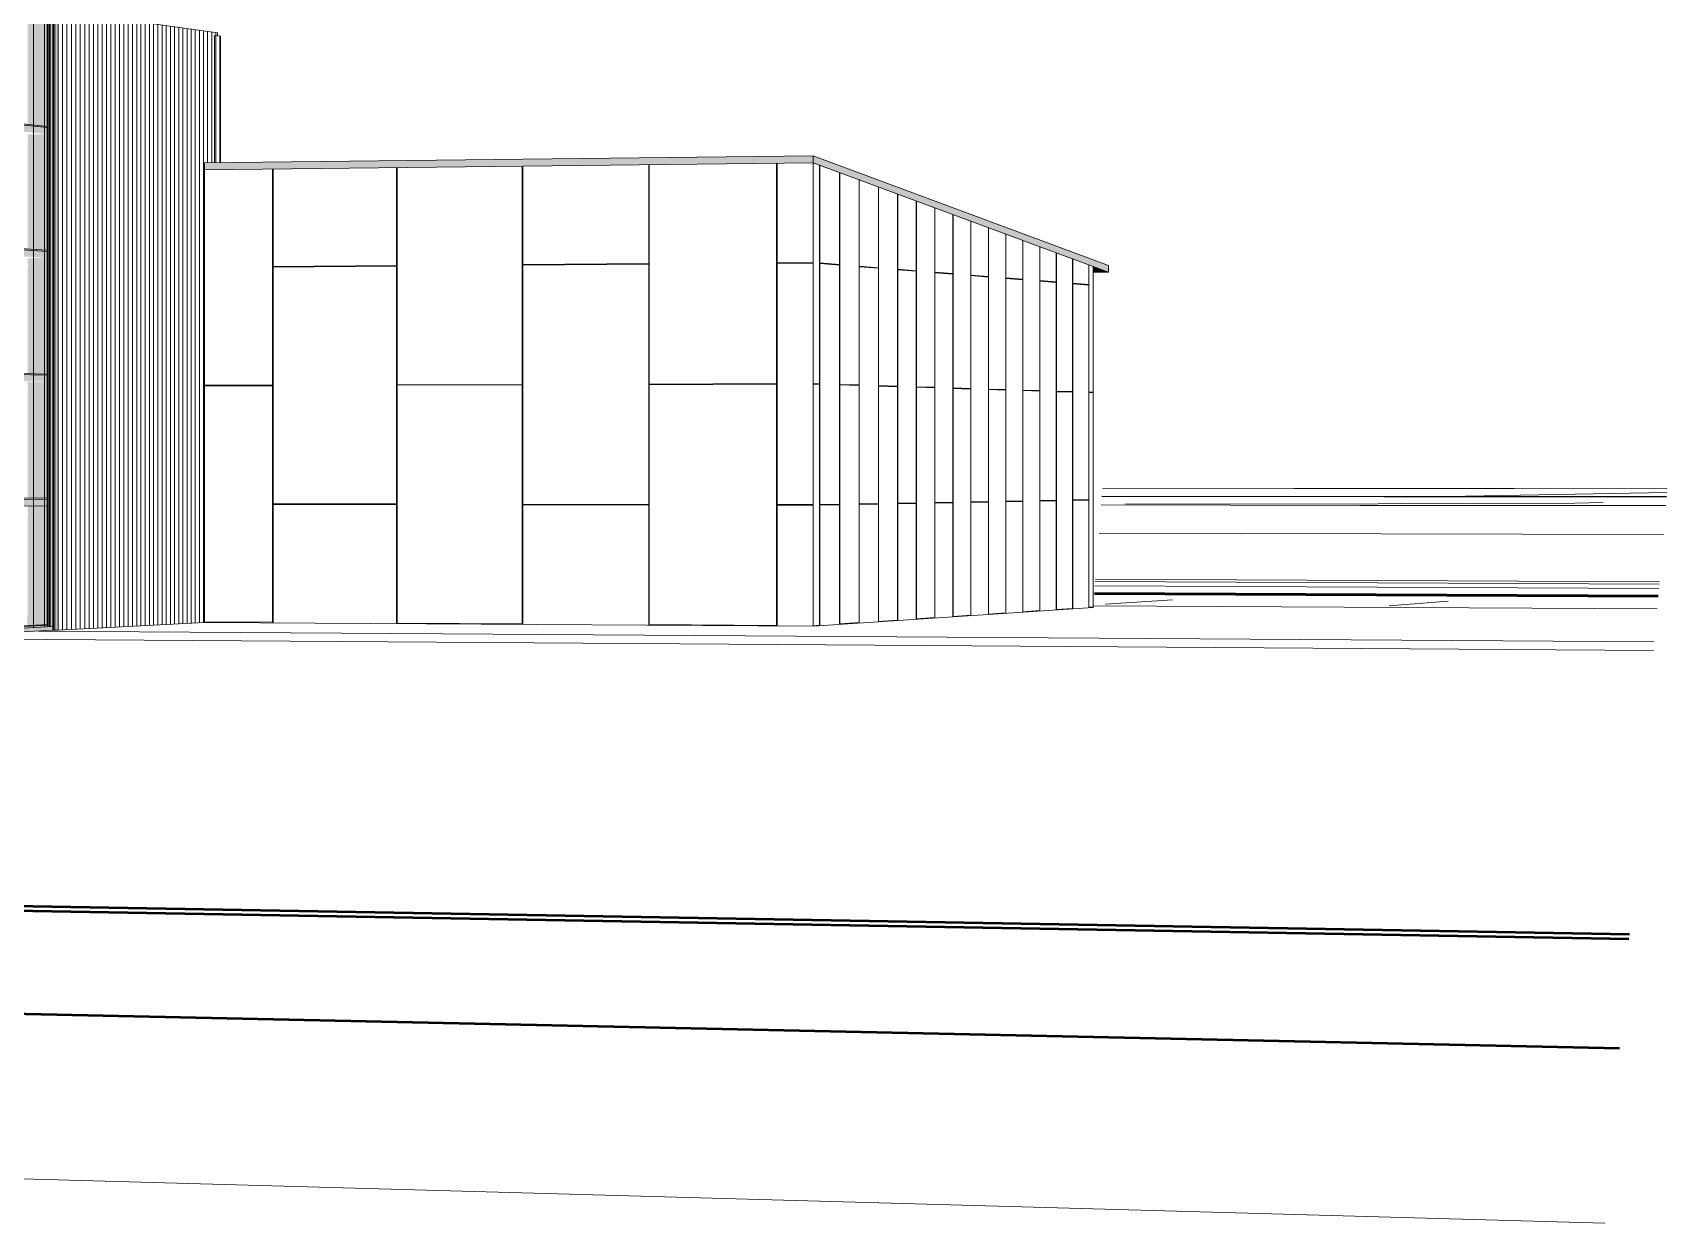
# Model space of a CAD drawing. Header units: inches. Extents: x 31213 to 31218, y -65 to 66.
# Drawn here: x 31217.9049 to 31218.059, y 65.9282 to 66.0403 of the extents above; entities that cross this region are included whole.
import ezdxf

# ---------------------------------------------------------------- set-up
doc = ezdxf.new("R2010")
doc.units = ezdxf.units.IN
doc.header["$MEASUREMENT"] = 0
for name, pattern in [('Center 1_4_', [0.53125, 0.25, -0.09375, 0.09375, -0.09375]), ('Hidden', [0.28125, 0.1875, -0.09375]), ('IMPORT-HIDDEN _3_', [2.109375, 1.40625, -0.703125])]:
    doc.linetypes.add(name, pattern=pattern)
for name, color, linetype, lineweight in [('A-DETL', 90, 'Continuous', 9), ('A-GLAZ-CURT', 52, 'Continuous', 9), ('A-GLAZ-CWMG', 51, 'Continuous', 9), ('A-PROP-SBCK', 71, 'Hidden', 50), ('A-ROOF', 132, 'Continuous', 13), ('A-WALL', 113, 'Continuous', 13), ('A-WALL-PATT', 111, 'Continuous', 13), ('BMP', 80, 'Continuous', 9), ('C-TOPO', 7, 'Continuous', 9), ('Conc', 7, 'Continuous', 9), ('CONT-EX10', 180, 'IMPORT-HIDDEN _3_', 9), ('CONT-EX2', 240, 'IMPORT-HIDDEN _3_', 9), ('EOP-EX', 125, 'Continuous', 9), ('EOP-PR', 4, 'Continuous', 9), ('L-SITE-WALL', 31, 'Continuous', 13), ('PAINT', 190, 'Continuous', 9), ('PROP', 3, 'Center 1_4_', 9), ('S-BEAM', 12, 'Continuous', 9)]:
    doc.layers.add(name, color=color, linetype=linetype, lineweight=lineweight)

# ---------------------------------------------------------------- blocks, each defined once
blk = doc.blocks.new('FP_89-Looking South West')
at = {"layer": 'A-WALL-PATT', "lineweight": 9}
for p, q in [((-31659.91816, 66.02808), (-31659.91816, 66.04003)), ((-31659.91778, 66.02808), (-31659.91778, 66.03998))]:
    blk.add_line(p, q, dxfattribs=at)
blk = doc.blocks.new('FP_102-Looking South West')
at = {"layer": 'A-WALL-PATT', "lineweight": 9}
for p, q in [((-31659.86125, 66.00725), (-31659.86125, 66.02782)), ((-31659.86124, 66.01862), (-31659.86124, 66.02782)), ((-31659.85937, 66.01847), (-31659.85937, 66.02712)), ((-31659.85936, 66.00719), (-31659.85936, 66.02712)), ((-31659.85752, 66.00713), (-31659.85752, 66.02644)), ((-31659.85751, 66.01832), (-31659.85751, 66.02644)), ((-31659.8557, 66.01818), (-31659.8557, 66.02577)), ((-31659.85569, 66.00708), (-31659.85569, 66.02577)), ((-31659.8539, 66.00702), (-31659.8539, 66.02511)), ((-31659.85389, 66.01804), (-31659.85389, 66.0251)), ((-31659.85214, 66.01789), (-31659.85214, 66.02445)), ((-31659.85213, 66.00697), (-31659.85213, 66.02445)), ((-31659.8504, 66.00691), (-31659.8504, 66.02381)), ((-31659.85039, 66.01776), (-31659.85039, 66.02381)), ((-31659.84869, 66.01762), (-31659.84869, 66.02318)), ((-31659.84868, 66.00686), (-31659.84868, 66.02318)), ((-31659.847, 66.00681), (-31659.847, 66.02256)), ((-31659.84699, 66.01748), (-31659.84699, 66.02256)), ((-31659.84534, 66.01735), (-31659.84534, 66.02195)), ((-31659.84533, 66.00675), (-31659.84533, 66.02194)), ((-31659.84371, 66.0067), (-31659.84371, 66.02134)), ((-31659.8437, 66.01722), (-31659.8437, 66.02134)), ((-31659.8421, 66.01709), (-31659.8421, 66.02075)), ((-31659.84209, 66.00665), (-31659.84209, 66.02075)), ((-31659.84051, 66.0066), (-31659.84051, 66.02016)), ((-31659.8405, 66.01696), (-31659.8405, 66.02016)), ((-31659.85937, 66.01847), (-31659.86124, 66.01862)), ((-31659.86124, 66.01856), (-31659.85937, 66.01841)), ((-31659.86124, 65.99587), (-31659.86124, 66.01856)), ((-31659.85937, 65.99591), (-31659.85937, 66.01841)), ((-31659.8557, 66.01818), (-31659.85751, 66.01832)), ((-31659.85751, 66.01827), (-31659.8557, 66.01812)), ((-31659.85751, 65.99594), (-31659.85751, 66.01827)), ((-31659.83895, 66.01684), (-31659.83895, 66.01959)), ((-31659.83894, 66.00655), (-31659.83894, 66.01958)), ((-31659.83741, 66.00651), (-31659.83741, 66.01902)), ((-31659.8374, 66.01672), (-31659.8374, 66.01901)), ((-31659.83589, 66.0166), (-31659.83589, 66.01846)), ((-31659.83588, 66.00646), (-31659.83588, 66.01845)), ((-31659.8557, 65.99597), (-31659.8557, 66.01812)), ((-31659.85214, 66.01789), (-31659.85389, 66.01804)), ((-31659.85389, 66.01798), (-31659.85214, 66.01784)), ((-31659.85389, 65.996), (-31659.85389, 66.01798)), ((-31659.85214, 65.99604), (-31659.85214, 66.01784)), ((-31659.84869, 66.01762), (-31659.85039, 66.01776)), ((-31659.85039, 66.0177), (-31659.84869, 66.01756)), ((-31659.85039, 65.99607), (-31659.85039, 66.0177)), ((-31659.84869, 65.9961), (-31659.84869, 66.01756)), ((-31659.84534, 66.01735), (-31659.84699, 66.01748)), ((-31659.84699, 66.01743), (-31659.84534, 66.0173)), ((-31659.84699, 65.99613), (-31659.84699, 66.01743)), ((-31659.84534, 65.99616), (-31659.84534, 66.0173)), ((-31659.8421, 66.01709), (-31659.8437, 66.01722)), ((-31659.8437, 66.01717), (-31659.8421, 66.01704)), ((-31659.8437, 65.99619), (-31659.8437, 66.01717)), ((-31659.8421, 65.99621), (-31659.8421, 66.01704)), ((-31659.83895, 66.01684), (-31659.8405, 66.01696)), ((-31659.8405, 66.01691), (-31659.83895, 66.01679)), ((-31659.8405, 65.99624), (-31659.8405, 66.01691)), ((-31659.83895, 65.99627), (-31659.83895, 66.01679)), ((-31659.83589, 66.0166), (-31659.8374, 66.01672)), ((-31659.8374, 66.01666), (-31659.83589, 66.01654)), ((-31659.8374, 65.9963), (-31659.8374, 66.01666)), ((-31659.83589, 65.99632), (-31659.83589, 66.01654)), ((-31659.86125, 66.00725), (-31659.86186, 66.00727)), ((-31659.86125, 66.00719), (-31659.86186, 66.00721)), ((-31659.86125, 65.9845), (-31659.86125, 66.00719)), ((-31659.85752, 66.00713), (-31659.85936, 66.00719)), ((-31659.85936, 65.98463), (-31659.85936, 66.00713)), ((-31659.85752, 66.00707), (-31659.85936, 66.00713)), ((-31659.85752, 65.98475), (-31659.85752, 66.00707)), ((-31659.8539, 66.00702), (-31659.85569, 66.00708)), ((-31659.85569, 65.98487), (-31659.85569, 66.00702)), ((-31659.8539, 66.00696), (-31659.85569, 66.00702)), ((-31659.8539, 65.98499), (-31659.8539, 66.00696)), ((-31659.8504, 66.00691), (-31659.85213, 66.00697)), ((-31659.85213, 65.98511), (-31659.85213, 66.00691)), ((-31659.8504, 66.00686), (-31659.85213, 66.00691)), ((-31659.8504, 65.98522), (-31659.8504, 66.00686)), ((-31659.847, 66.00681), (-31659.84868, 66.00686)), ((-31659.84868, 65.98534), (-31659.84868, 66.0068)), ((-31659.847, 66.00675), (-31659.84868, 66.0068)), ((-31659.847, 65.98545), (-31659.847, 66.00675)), ((-31659.84371, 66.0067), (-31659.84533, 66.00675)), ((-31659.84533, 65.98556), (-31659.84533, 66.0067)), ((-31659.84371, 66.00665), (-31659.84533, 66.0067)), ((-31659.84371, 65.98567), (-31659.84371, 66.00665)), ((-31659.84051, 66.0066), (-31659.84209, 66.00665)), ((-31659.84209, 65.98577), (-31659.84209, 66.0066)), ((-31659.84051, 66.00655), (-31659.84209, 66.0066)), ((-31659.84051, 65.98588), (-31659.84051, 66.00655)), ((-31659.83741, 66.00651), (-31659.83894, 66.00655)), ((-31659.83894, 65.98598), (-31659.83894, 66.0065)), ((-31659.83741, 66.00645), (-31659.83894, 66.0065)), ((-31659.83741, 65.98609), (-31659.83741, 66.00645)), ((-31659.83546, 66.00645), (-31659.83588, 66.00646)), ((-31659.83588, 65.98619), (-31659.83588, 66.00641)), ((-31659.83546, 66.00639), (-31659.83588, 66.00641)), ((-31659.85937, 65.99591), (-31659.86124, 65.99587)), ((-31659.86124, 65.99582), (-31659.85937, 65.99585)), ((-31659.86124, 65.98444), (-31659.86124, 65.99582)), ((-31659.85937, 65.98457), (-31659.85937, 65.99585)), ((-31659.8557, 65.99597), (-31659.85751, 65.99594)), ((-31659.85751, 65.99588), (-31659.8557, 65.99592)), ((-31659.85751, 65.98469), (-31659.85751, 65.99588)), ((-31659.8557, 65.98481), (-31659.8557, 65.99592)), ((-31659.85214, 65.99604), (-31659.85389, 65.996)), ((-31659.85389, 65.99595), (-31659.85214, 65.99598)), ((-31659.85389, 65.98493), (-31659.85389, 65.99595)), ((-31659.85214, 65.98505), (-31659.85214, 65.99598)), ((-31659.84869, 65.9961), (-31659.85039, 65.99607)), ((-31659.85039, 65.99601), (-31659.84869, 65.99604)), ((-31659.85039, 65.98517), (-31659.85039, 65.99601)), ((-31659.84869, 65.98528), (-31659.84869, 65.99604)), ((-31659.84534, 65.99616), (-31659.84699, 65.99613)), ((-31659.84699, 65.99607), (-31659.84534, 65.9961)), ((-31659.84699, 65.98539), (-31659.84699, 65.99607)), ((-31659.84534, 65.9855), (-31659.84534, 65.9961)), ((-31659.8421, 65.99621), (-31659.8437, 65.99619)), ((-31659.8437, 65.99613), (-31659.8421, 65.99616)), ((-31659.8437, 65.98561), (-31659.8437, 65.99613)), ((-31659.8421, 65.98572), (-31659.8421, 65.99616)), ((-31659.83895, 65.99627), (-31659.8405, 65.99624)), ((-31659.8405, 65.99619), (-31659.83895, 65.99622)), ((-31659.8405, 65.98583), (-31659.8405, 65.99619)), ((-31659.83895, 65.98593), (-31659.83895, 65.99622)), ((-31659.83589, 65.99632), (-31659.8374, 65.9963)), ((-31659.8374, 65.99624), (-31659.83589, 65.99627)), ((-31659.8374, 65.98603), (-31659.8374, 65.99624)), ((-31659.83589, 65.98613), (-31659.83589, 65.99627)), ((-31659.84209, 65.98577), (-31659.84051, 65.98588)), ((-31659.83895, 65.98593), (-31659.83895, 65.98593)), ((-31659.83894, 65.98598), (-31659.83741, 65.98609)), ((-31659.83894, 65.98593), (-31659.83894, 65.98593)), ((-31659.83741, 65.98603), (-31659.83741, 65.98603)), ((-31659.8374, 65.98603), (-31659.8374, 65.98603)), ((-31659.83589, 65.98613), (-31659.83589, 65.98613)), ((-31659.83588, 65.98619), (-31659.83546, 65.98622)), ((-31659.86186, 65.98446), (-31659.86125, 65.9845)), ((-31659.86125, 65.98444), (-31659.86125, 65.98444)), ((-31659.86124, 65.98444), (-31659.86124, 65.98444)), ((-31659.85937, 65.98457), (-31659.85937, 65.98457)), ((-31659.85936, 65.98463), (-31659.85752, 65.98475)), ((-31659.85936, 65.98457), (-31659.85936, 65.98457)), ((-31659.85752, 65.98469), (-31659.85752, 65.98469)), ((-31659.85751, 65.98469), (-31659.85751, 65.98469)), ((-31659.8557, 65.98481), (-31659.8557, 65.98481)), ((-31659.85569, 65.98487), (-31659.8539, 65.98499)), ((-31659.85569, 65.98481), (-31659.85569, 65.98481)), ((-31659.8539, 65.98493), (-31659.8539, 65.98493)), ((-31659.85389, 65.98493), (-31659.85389, 65.98493)), ((-31659.85214, 65.98505), (-31659.85214, 65.98505)), ((-31659.85213, 65.98511), (-31659.8504, 65.98522)), ((-31659.85213, 65.98505), (-31659.85213, 65.98505)), ((-31659.8504, 65.98517), (-31659.8504, 65.98517)), ((-31659.85039, 65.98517), (-31659.85039, 65.98517)), ((-31659.84869, 65.98528), (-31659.84869, 65.98528)), ((-31659.84868, 65.98534), (-31659.847, 65.98545)), ((-31659.84868, 65.98528), (-31659.84868, 65.98528)), ((-31659.847, 65.98539), (-31659.847, 65.98539)), ((-31659.84699, 65.98539), (-31659.84699, 65.98539)), ((-31659.84534, 65.9855), (-31659.84534, 65.9855)), ((-31659.84533, 65.98556), (-31659.84371, 65.98567)), ((-31659.84533, 65.9855), (-31659.84533, 65.9855)), ((-31659.84371, 65.98561), (-31659.84371, 65.98561)), ((-31659.8437, 65.98561), (-31659.8437, 65.98561)), ((-31659.8421, 65.98572), (-31659.8421, 65.98572)), ((-31659.84209, 65.98572), (-31659.84209, 65.98572)), ((-31659.84051, 65.98583), (-31659.84051, 65.98583)), ((-31659.8405, 65.98583), (-31659.8405, 65.98583))]:
    blk.add_line(p, q, dxfattribs=at)
blk = doc.blocks.new('FP_103-Looking South West')
at = {"layer": 'A-WALL-PATT', "lineweight": 9}
for p, q in [((-31659.86186, 66.01867), (-31659.86469, 66.01865)), ((-31659.86469, 66.01859), (-31659.86186, 66.01861)), ((-31659.86186, 65.99586), (-31659.86469, 65.99587)), ((-31659.86469, 65.99581), (-31659.86186, 65.9958))]:
    blk.add_line(p, q, dxfattribs=at)
blk = doc.blocks.new('FP_104-Looking South West')
at = {"layer": 'A-WALL-PATT', "lineweight": 9}
for p, q in [((-31659.91281, 66.00712), (-31659.91281, 66.02747)), ((-31659.91275, 66.01829), (-31659.91275, 66.02747)), ((-31659.90111, 66.01838), (-31659.90111, 66.0276)), ((-31659.90105, 66.00715), (-31659.90105, 66.0276)), ((-31659.88929, 66.00719), (-31659.88929, 66.02774)), ((-31659.88923, 66.01847), (-31659.88923, 66.02774)), ((-31659.87736, 66.01856), (-31659.87736, 66.02787)), ((-31659.8773, 66.00722), (-31659.8773, 66.02787)), ((-31659.86531, 66.00726), (-31659.86531, 66.028)), ((-31659.86525, 66.01865), (-31659.86525, 66.02801)), ((-31659.90111, 66.01838), (-31659.91275, 66.01829)), ((-31659.91275, 66.01823), (-31659.90111, 66.01832)), ((-31659.91275, 65.99595), (-31659.91275, 66.01823)), ((-31659.90111, 65.99593), (-31659.90111, 66.01832)), ((-31659.87736, 66.01856), (-31659.88923, 66.01847)), ((-31659.88923, 66.01841), (-31659.87736, 66.0185)), ((-31659.88923, 65.99591), (-31659.88923, 66.01841)), ((-31659.87736, 65.99589), (-31659.87736, 66.0185)), ((-31659.86469, 66.01865), (-31659.86525, 66.01865)), ((-31659.86525, 66.01859), (-31659.86469, 66.01859)), ((-31659.86525, 65.99587), (-31659.86525, 66.01859)), ((-31659.91281, 66.00712), (-31659.91922, 66.0071)), ((-31659.91281, 66.00706), (-31659.91922, 66.00704)), ((-31659.91281, 65.98478), (-31659.91281, 66.00706)), ((-31659.88929, 66.00719), (-31659.90105, 66.00715)), ((-31659.88929, 66.00713), (-31659.90105, 66.0071)), ((-31659.90105, 65.9847), (-31659.90105, 66.0071)), ((-31659.88929, 65.98463), (-31659.88929, 66.00713)), ((-31659.86531, 66.00726), (-31659.8773, 66.00722)), ((-31659.86531, 66.0072), (-31659.8773, 66.00716)), ((-31659.8773, 65.98456), (-31659.8773, 66.00716)), ((-31659.86531, 65.98448), (-31659.86531, 66.0072)), ((-31659.90111, 65.99593), (-31659.91275, 65.99595)), ((-31659.91275, 65.99589), (-31659.90111, 65.99587)), ((-31659.91275, 65.98472), (-31659.91275, 65.99589)), ((-31659.90111, 65.98465), (-31659.90111, 65.99587)), ((-31659.87736, 65.99589), (-31659.88923, 65.99591)), ((-31659.88923, 65.99585), (-31659.87736, 65.99583)), ((-31659.88923, 65.98457), (-31659.88923, 65.99585)), ((-31659.87736, 65.9845), (-31659.87736, 65.99583)), ((-31659.86469, 65.99587), (-31659.86525, 65.99587)), ((-31659.86525, 65.99581), (-31659.86469, 65.99581)), ((-31659.86525, 65.98442), (-31659.86525, 65.99581)), ((-31659.91922, 65.98482), (-31659.91281, 65.98478)), ((-31659.91281, 65.98472), (-31659.91281, 65.98472)), ((-31659.90105, 65.9847), (-31659.88929, 65.98463)), ((-31659.90105, 65.98465), (-31659.90105, 65.98465)), ((-31659.88929, 65.98457), (-31659.88929, 65.98457)), ((-31659.87736, 65.9845), (-31659.87736, 65.9845)), ((-31659.8773, 65.98456), (-31659.86531, 65.98448))]:
    blk.add_line(p, q, dxfattribs=at)
blk = doc.blocks.new('FP_105-Looking South West')
at = {"layer": 'A-WALL-PATT', "lineweight": 9}
for p, q in [((-31659.9326, 65.98406), (-31659.9326, 66.04233)), ((-31659.93218, 65.98408), (-31659.93218, 66.04227)), ((-31659.93176, 65.9841), (-31659.93176, 66.04221)), ((-31659.93134, 65.98412), (-31659.93134, 66.04215)), ((-31659.93093, 65.98415), (-31659.93093, 66.0421)), ((-31659.93051, 65.98417), (-31659.93051, 66.04204)), ((-31659.93009, 65.98419), (-31659.93009, 66.04198)), ((-31659.92968, 65.98421), (-31659.92968, 66.04192)), ((-31659.92927, 65.98423), (-31659.92927, 66.04186)), ((-31659.92886, 65.98426), (-31659.92886, 66.04181)), ((-31659.92845, 65.98428), (-31659.92845, 66.04175)), ((-31659.92804, 65.9843), (-31659.92804, 66.04169)), ((-31659.92763, 65.98432), (-31659.92763, 66.04164)), ((-31659.92722, 65.98434), (-31659.92722, 66.04158)), ((-31659.92682, 65.98436), (-31659.92682, 66.04152)), ((-31659.92641, 65.98438), (-31659.92641, 66.04147)), ((-31659.92601, 65.9844), (-31659.92601, 66.04141)), ((-31659.92561, 65.98443), (-31659.92561, 66.04136)), ((-31659.92521, 65.98445), (-31659.92521, 66.0413)), ((-31659.92481, 65.98447), (-31659.92481, 66.04124)), ((-31659.92441, 65.98449), (-31659.92441, 66.04119)), ((-31659.92401, 65.98451), (-31659.92401, 66.04113)), ((-31659.92361, 65.98453), (-31659.92361, 66.04108)), ((-31659.92322, 65.98455), (-31659.92322, 66.04102)), ((-31659.92282, 65.98457), (-31659.92282, 66.04097)), ((-31659.92243, 65.98459), (-31659.92243, 66.04091)), ((-31659.92203, 65.98461), (-31659.92203, 66.04086)), ((-31659.92164, 65.98463), (-31659.92164, 66.0408)), ((-31659.92125, 65.98465), (-31659.92125, 66.04075)), ((-31659.92086, 65.98467), (-31659.92086, 66.0407)), ((-31659.92047, 65.98469), (-31659.92047, 66.04064)), ((-31659.92009, 65.98471), (-31659.92009, 66.04059)), ((-31659.9197, 65.98473), (-31659.9197, 66.04053)), ((-31659.91931, 65.98475), (-31659.91931, 66.04048)), ((-31659.91893, 66.02807), (-31659.91893, 66.04043)), ((-31659.91854, 66.02807), (-31659.91854, 66.04037)), ((-31659.91816, 66.04003), (-31659.91816, 66.04032))]:
    blk.add_line(p, q, dxfattribs=at)
blk = doc.blocks.new('FP_106-Looking South West')
at = {"layer": 'A-WALL-PATT', "lineweight": 9}
for p, q in [((-31659.93534, 65.98429), (-31659.93534, 66.0785)), ((-31659.93429, 65.98434), (-31659.93429, 66.07824))]:
    blk.add_line(p, q, dxfattribs=at)

msp = doc.modelspace()

# ---------------------------------------------------------------- hatches: boundary and pattern name
at = {"layer": 'A-GLAZ-CWMG'}
h = msp.add_hatch(color=256, dxfattribs=at)
h.paths.add_polyline_path([(31217.90632, 65.98436), (31217.90639, 65.98438), (31217.90639, 65.98451), (31217.90632, 65.98451), (31217.90632, 65.98438)], flags=0)
h.paths.add_polyline_path([(31217.90639, 65.98457), (31217.90639, 66.04301), (31217.9063, 66.043), (31217.90632, 65.98457)], flags=0)
for points in [[(31217.90632, 65.98436), (31217.90651, 65.98438), (31217.90651, 66.04298), (31217.90632, 66.04297), (31217.90632, 65.98438)], [(31217.90683, 65.98405), (31217.90684, 65.98405), (31217.90684, 66.04298), (31217.90651, 66.04297), (31217.90651, 65.98437), (31217.90683, 65.98438)], [(31217.90688, 65.98403), (31217.90703, 65.98404), (31217.90703, 66.04299), (31217.90688, 66.04301), (31217.90688, 65.98442)], [(31217.89122, 65.98375), (31217.90639, 65.98451), (31217.90639, 65.98457), (31217.89122, 65.98381)], [(31217.89122, 65.98358), (31217.90632, 65.98438), (31217.90632, 65.98456), (31217.89122, 65.9838)], [(31217.89122, 65.98321), (31217.90683, 65.98403), (31217.90683, 65.98438), (31217.89122, 65.98358)], [(31217.90639, 65.98436), (31217.9064, 65.98438), (31217.90639, 65.98438)], [(31217.90684, 65.98405), (31217.90688, 65.98405), (31217.90684, 65.98477)]]:
    msp.add_hatch(color=256, dxfattribs=at).paths.add_polyline_path(points, flags=0)
at = {"layer": 'A-ROOF'}
for points in [[(31217.92112, 66.0274), (31217.97848, 66.02804), (31217.97848, 66.02872), (31217.92112, 66.02806)], [(31218.00631, 66.01777), (31218.00631, 66.01837), (31217.97848, 66.02872), (31217.97848, 66.02804), (31217.98779, 66.02461)], [(31218.00489, 66.01776), (31218.00631, 66.01777), (31218.00488, 66.0183), (31218.00488, 66.01793)]]:
    msp.add_hatch(color=256, dxfattribs=at).paths.add_polyline_path(points, flags=0)
at = {"layer": 'L-SITE-WALL'}
h = msp.add_hatch(color=256, dxfattribs=at)
h.paths.add_polyline_path([(31217.90683, 65.98405), (31217.90684, 65.98405), (31217.90684, 66.04238), (31217.90651, 66.04237), (31217.90651, 65.98437), (31217.90683, 65.98438)], flags=0)
h.paths.add_polyline_path([(31217.90444, 65.98448), (31217.9063, 65.98457), (31217.9063, 65.99575), (31217.90446, 65.99573), (31217.90446, 65.99519), (31217.90459, 65.99505), (31217.90446, 65.99505), (31217.90444, 65.98456)], flags=0)
h.paths.add_polyline_path([(31217.90446, 65.99647), (31217.9063, 65.99649), (31217.9063, 66.00742), (31217.90446, 66.00742), (31217.90446, 66.00685), (31217.90459, 66.00671), (31217.90446, 66.00671), (31217.90446, 65.99655)], flags=0)
h.paths.add_polyline_path([(31217.9063, 66.00815), (31217.9063, 66.01909), (31217.90446, 66.01907), (31217.90446, 66.01851), (31217.90459, 66.01837), (31217.90446, 66.01837), (31217.90446, 66.0082), (31217.9063, 66.00816)], flags=0)
h.paths.add_polyline_path([(31217.9063, 66.01982), (31217.9063, 66.03075), (31217.90446, 66.03073), (31217.90446, 66.03016), (31217.90459, 66.03002), (31217.90446, 66.03004), (31217.90446, 66.01994), (31217.9063, 66.01982)], flags=0)
h.paths.add_polyline_path([(31217.9063, 66.03148), (31217.9063, 66.04237), (31217.90446, 66.04234), (31217.90446, 66.04182), (31217.90459, 66.04168), (31217.90446, 66.0417), (31217.90446, 66.03168), (31217.9063, 66.03149)], flags=0)
msp.add_hatch(color=256, dxfattribs=at).paths.add_polyline_path([(31217.90732, 65.98404), (31217.90732, 66.04239), (31217.90703, 66.04238), (31217.90703, 65.98404)], flags=0)
at = {"layer": 'S-BEAM'}
h = msp.add_hatch(color=256, dxfattribs=at)
h.paths.add_polyline_path([(31217.9063, 66.03138), (31217.9063, 66.03149), (31217.89122, 66.03304), (31217.89122, 66.03293), (31217.90624, 66.03139)], flags=0)
h.paths.add_polyline_path([(31217.80398, 66.04189), (31217.80398, 66.04202), (31217.7762, 66.04488), (31217.7762, 66.04474), (31217.8039, 66.04189)], flags=0)
h.paths.add_polyline_path([(31217.65481, 66.05719), (31217.65481, 66.05738), (31217.60121, 66.06289), (31217.60146, 66.06267), (31217.6547, 66.0572)], flags=0)
h = msp.add_hatch(color=256, dxfattribs=at)
h.paths.add_polyline_path([(31217.90632, 66.03076), (31217.90632, 66.03081), (31217.89122, 66.03231), (31217.89122, 66.03228), (31217.90445, 66.03095)], flags=0)
h.paths.add_polyline_path([(31217.80398, 66.04105), (31217.80401, 66.04112), (31217.7762, 66.04391), (31217.7762, 66.04385), (31217.80384, 66.04107)], flags=0)
h.paths.add_polyline_path([(31217.65481, 66.05606), (31217.65481, 66.05615), (31217.60146, 66.06153), (31217.60142, 66.06145), (31217.60138, 66.06143), (31217.65462, 66.05608)], flags=0)
h = msp.add_hatch(color=256, dxfattribs=at)
h.paths.add_polyline_path([(31217.90644, 66.0308), (31217.90644, 66.03137), (31217.9064, 66.03137), (31217.9064, 66.0308)], flags=0)
h.paths.add_polyline_path([(31217.9063, 66.03081), (31217.9063, 66.03138), (31217.89122, 66.03293), (31217.89122, 66.03233), (31217.90445, 66.031)], flags=0)
h.paths.add_polyline_path([(31217.80426, 66.04109), (31217.80426, 66.04186), (31217.80412, 66.04187), (31217.80412, 66.04111)], flags=0)
h.paths.add_polyline_path([(31217.80398, 66.04112), (31217.80398, 66.04189), (31217.7762, 66.04474), (31217.7762, 66.04392), (31217.80341, 66.04118)], flags=0)
h.paths.add_polyline_path([(31217.65481, 66.05615), (31217.65481, 66.05719), (31217.60146, 66.06267), (31217.60146, 66.06153), (31217.65434, 66.0562)], flags=0)
h = msp.add_hatch(color=256, dxfattribs=at)
h.paths.add_polyline_path([(31217.9063, 66.01971), (31217.9063, 66.01982), (31217.89122, 66.0208), (31217.89122, 66.02069), (31217.90624, 66.01972)], flags=0)
h.paths.add_polyline_path([(31217.80398, 66.02631), (31217.80398, 66.02645), (31217.7762, 66.02825), (31217.7762, 66.0281), (31217.8039, 66.02631)], flags=0)
h.paths.add_polyline_path([(31217.65481, 66.03593), (31217.65481, 66.03612), (31217.60121, 66.03959), (31217.60146, 66.03936), (31217.6547, 66.03593)], flags=0)
h = msp.add_hatch(color=256, dxfattribs=at)
h.paths.add_polyline_path([(31217.90644, 66.01913), (31217.90644, 66.0197), (31217.9064, 66.01971), (31217.9064, 66.01913)], flags=0)
h.paths.add_polyline_path([(31217.9063, 66.01914), (31217.9063, 66.01971), (31217.89122, 66.02069), (31217.89122, 66.02009), (31217.90445, 66.01926)], flags=0)
h.paths.add_polyline_path([(31217.80426, 66.02553), (31217.80426, 66.02629), (31217.80412, 66.0263), (31217.80412, 66.02554)], flags=0)
h.paths.add_polyline_path([(31217.80398, 66.02555), (31217.80398, 66.02631), (31217.7762, 66.0281), (31217.7762, 66.02728), (31217.80341, 66.02558)], flags=0)
h.paths.add_polyline_path([(31217.65481, 66.03488), (31217.65481, 66.03593), (31217.60146, 66.03936), (31217.60146, 66.03822), (31217.65434, 66.03491)], flags=0)
h = msp.add_hatch(color=256, dxfattribs=at)
h.paths.add_polyline_path([(31217.90632, 66.01909), (31217.90632, 66.01914), (31217.89122, 66.02006), (31217.89122, 66.02003), (31217.90445, 66.01921)], flags=0)
h.paths.add_polyline_path([(31217.80398, 66.02548), (31217.80401, 66.02554), (31217.7762, 66.02727), (31217.7762, 66.02721), (31217.80384, 66.02549)], flags=0)
h.paths.add_polyline_path([(31217.65481, 66.03479), (31217.65481, 66.03488), (31217.60146, 66.03822), (31217.60142, 66.03814), (31217.60138, 66.03813), (31217.65462, 66.0348)], flags=0)
h = msp.add_hatch(color=256, dxfattribs=at)
h.paths.add_polyline_path([(31217.9063, 66.00804), (31217.9063, 66.00816), (31217.89122, 66.00856), (31217.89122, 66.00844), (31217.90624, 66.00804)], flags=0)
h.paths.add_polyline_path([(31217.80398, 66.01073), (31217.80398, 66.01088), (31217.7762, 66.01162), (31217.7762, 66.01146), (31217.8039, 66.01074)], flags=0)
h.paths.add_polyline_path([(31217.65481, 66.01466), (31217.65481, 66.01486), (31217.60121, 66.01629), (31217.60146, 66.01606), (31217.6547, 66.01466)], flags=0)
h = msp.add_hatch(color=256, dxfattribs=at)
h.paths.add_polyline_path([(31217.90644, 66.00747), (31217.90644, 66.00804), (31217.9064, 66.00804), (31217.9064, 66.00747)], flags=0)
h.paths.add_polyline_path([(31217.9063, 66.00747), (31217.9063, 66.00804), (31217.89122, 66.00844), (31217.89122, 66.00784), (31217.90445, 66.00752)], flags=0)
h.paths.add_polyline_path([(31217.80426, 66.00996), (31217.80426, 66.01073), (31217.80412, 66.01073), (31217.80412, 66.00997)], flags=0)
h.paths.add_polyline_path([(31217.80398, 66.00997), (31217.80398, 66.01073), (31217.7762, 66.01146), (31217.7762, 66.01065), (31217.80341, 66.00998)], flags=0)
h.paths.add_polyline_path([(31217.65481, 66.01361), (31217.65481, 66.01466), (31217.60146, 66.01606), (31217.60146, 66.01492), (31217.65434, 66.01362)], flags=0)
h = msp.add_hatch(color=256, dxfattribs=at)
h.paths.add_polyline_path([(31217.90632, 66.00742), (31217.90632, 66.00747), (31217.89122, 66.00781), (31217.89122, 66.00779), (31217.90445, 66.00747)], flags=0)
h.paths.add_polyline_path([(31217.80398, 66.00991), (31217.80401, 66.00997), (31217.7762, 66.01064), (31217.7762, 66.01058), (31217.80384, 66.00991)], flags=0)
h.paths.add_polyline_path([(31217.65481, 66.01353), (31217.65481, 66.01361), (31217.60146, 66.01492), (31217.60142, 66.01484), (31217.60138, 66.01483), (31217.65462, 66.01353)], flags=0)
h = msp.add_hatch(color=256, dxfattribs=at)
h.paths.add_polyline_path([(31217.60146, 65.99276), (31217.65481, 65.99339), (31217.65481, 65.9936), (31217.60121, 65.99299)], flags=0)
h.paths.add_polyline_path([(31217.7762, 65.99483), (31217.80398, 65.99516), (31217.80398, 65.99532), (31217.7762, 65.995)], flags=0)
h.paths.add_polyline_path([(31217.89122, 65.99619), (31217.9063, 65.99637), (31217.9063, 65.99649), (31217.89122, 65.99632)], flags=0)
h = msp.add_hatch(color=256, dxfattribs=at)
h.paths.add_polyline_path([(31217.60138, 65.99152), (31217.65481, 65.99227), (31217.65481, 65.99234), (31217.60146, 65.99161), (31217.60142, 65.99153)], flags=0)
h.paths.add_polyline_path([(31217.7762, 65.99395), (31217.80401, 65.99436), (31217.80401, 65.99439), (31217.7762, 65.994), (31217.7762, 65.99395)], flags=0)
h.paths.add_polyline_path([(31217.89122, 65.99555), (31217.90632, 65.99578), (31217.90632, 65.9958), (31217.89122, 65.99557), (31217.89122, 65.99555)], flags=0)
h = msp.add_hatch(color=256, dxfattribs=at)
h.paths.add_polyline_path([(31217.60146, 65.99161), (31217.65481, 65.99234), (31217.65481, 65.99339), (31217.60146, 65.99276)], flags=0)
h.paths.add_polyline_path([(31217.7762, 65.99401), (31217.80398, 65.99439), (31217.80398, 65.99516), (31217.7762, 65.99483), (31217.7762, 65.99447)], flags=0)
h.paths.add_polyline_path([(31217.80412, 65.9944), (31217.80426, 65.9944), (31217.80426, 65.99516), (31217.80412, 65.99516), (31217.80412, 65.99447)], flags=0)
h.paths.add_polyline_path([(31217.89122, 65.99559), (31217.9063, 65.9958), (31217.9063, 65.99637), (31217.89122, 65.99619)], flags=0)
h.paths.add_polyline_path([(31217.9064, 65.9958), (31217.90644, 65.9958), (31217.90644, 65.99637), (31217.9064, 65.99637)], flags=0)

# ---------------------------------------------------------------- linework, layer by layer
at = {"layer": 'A-DETL'}
msp.add_line((31218.00508, 65.98883), (31218.05823, 65.98859), dxfattribs=at)
at = {"layer": 'A-GLAZ-CWMG'}
for p, q in [((31217.90639, 66.04301), (31217.90639, 65.98436)), ((31217.9064, 66.043), (31217.9064, 65.98436)), ((31217.9063, 66.04254), (31217.9063, 65.98457)), ((31217.90651, 66.04252), (31217.90651, 65.98436)), ((31217.90684, 66.04245), (31217.90684, 65.98403)), ((31217.90688, 66.04245), (31217.90688, 65.98403)), ((31217.90703, 66.04243), (31217.90703, 65.98404)), ((31217.90639, 65.98457), (31217.89122, 65.98381)), ((31217.90639, 65.98451), (31217.89122, 65.98375)), ((31217.90683, 65.98438), (31217.89122, 65.98358)), ((31217.9063, 65.98457), (31217.90639, 65.98457)), ((31217.90632, 65.98451), (31217.90632, 65.98435)), ((31217.90639, 65.98457), (31217.90639, 65.98451)), ((31217.9068, 65.98438), (31217.90683, 65.98438)), ((31217.90683, 65.98438), (31217.90683, 65.98403)), ((31217.90683, 65.98403), (31217.89122, 65.98321)), ((31217.90688, 65.98403), (31217.90684, 65.98403)), ((31217.90703, 65.98404), (31217.90688, 65.98403))]:
    msp.add_line(p, q, dxfattribs=at)
at = {"layer": 'A-PROP-SBCK', "linetype": 'Continuous'}
for p, q in [((31218.00498, 65.98749), (31218.05811, 65.98723)), ((31218.05536, 65.95495), (31216.93675, 65.97454)), ((31218.0554, 65.95539), (31217.08612, 65.9722)), ((31218.05448, 65.94463), (31216.93725, 65.96869))]:
    msp.add_line(p, q, dxfattribs=at)
at = {"layer": 'A-ROOF'}
for p, q in [((31217.92112, 66.02806), (31217.97848, 66.02872)), ((31217.92112, 66.02806), (31217.92112, 66.0274)), ((31217.97848, 66.02804), (31217.92112, 66.0274)), ((31217.97848, 66.02872), (31218.00631, 66.01837)), ((31217.97848, 66.02872), (31217.97848, 66.02804)), ((31218.00631, 66.01777), (31218.00488, 66.0183)), ((31218.00631, 66.01837), (31218.00631, 66.01777)), ((31218.00489, 66.01776), (31218.00631, 66.01777))]:
    msp.add_line(p, q, dxfattribs=at)
at = {"layer": 'A-WALL'}
msp.add_line((31217.90658, 66.04245), (31217.90658, 65.98437), dxfattribs=at)
at = {"layer": 'BMP'}
for p, q in [((31218.03788, 65.9966), (31218.00569, 65.99665)), ((31218.05811, 65.98724), (31218.00498, 65.9875)), ((31218.05812, 65.98733), (31218.00499, 65.98759))]:
    msp.add_line(p, q, dxfattribs=at)
at = {"layer": 'C-TOPO'}
msp.add_line((31218.05861, 65.99306), (31218.00542, 65.99319), dxfattribs=at)
at = {"layer": 'Conc'}
for p, q in [((31218.03995, 65.99665), (31218.05894, 65.99702)), ((31218.05891, 65.99663), (31218.04003, 65.99665)), ((31218.05801, 65.98604), (31218.00489, 65.98633))]:
    msp.add_line(p, q, dxfattribs=at)
at = {"layer": 'CONT-EX10', "linetype": 'Continuous'}
for p, q in [((31218.00562, 65.99583), (31218.03, 65.99578)), ((31218.02949, 65.9959), (31218.00792, 65.99594)), ((31218.03393, 65.99596), (31218.02949, 65.9959)), ((31218.03, 65.99578), (31218.04973, 65.99578)), ((31218.05027, 65.996), (31218.03393, 65.99596)), ((31218.04973, 65.99578), (31218.05884, 65.99577)), ((31218.05292, 65.99606), (31218.05027, 65.996))]:
    msp.add_line(p, q, dxfattribs=at)
at = {"layer": 'CONT-EX2', "linetype": 'Continuous'}
for p, q in [((31218.02381, 65.99737), (31218.00574, 65.99734)), ((31218.04454, 65.99737), (31218.02381, 65.99737)), ((31218.05897, 65.99736), (31218.04454, 65.99737))]:
    msp.add_line(p, q, dxfattribs=at)
at = {"layer": 'EOP-EX'}
msp.add_line((31218.00507, 65.98862), (31218.05821, 65.98838), dxfattribs=at)
at = {"layer": 'EOP-PR'}
for p, q in [((31218.03855, 65.99662), (31218.00569, 65.99666)), ((31218.03995, 65.99665), (31218.03855, 65.99662)), ((31218.05811, 65.98722), (31218.00498, 65.98749)), ((31218.05767, 65.98211), (31217.89211, 65.98326)), ((31217.90547, 65.98396), (31218.05775, 65.98295))]:
    msp.add_line(p, q, dxfattribs=at)
at = {"layer": 'L-SITE-WALL'}
for p, q in [((31217.92235, 66.0403), (31217.90732, 66.04239)), ((31217.90732, 66.04239), (31217.90732, 65.98404)), ((31217.92206, 66.02807), (31217.92206, 66.04005)), ((31217.92206, 66.04005), (31217.92264, 66.03997)), ((31217.92235, 66.04001), (31217.92235, 66.0403)), ((31217.92264, 66.03997), (31217.92264, 66.02808)), ((31218.00488, 66.0183), (31217.97848, 66.02804)), ((31217.97848, 66.02804), (31217.97848, 65.9844)), ((31217.92112, 66.0274), (31217.92112, 65.98476)), ((31218.00488, 65.98616), (31218.00488, 66.0183)), ((31217.97848, 65.9844), (31218.00488, 65.98616)), ((31217.90732, 65.98404), (31217.92112, 65.98476)), ((31217.92112, 65.98476), (31217.97848, 65.9844)), ((31217.90732, 65.98404), (31217.90701, 65.98404))]:
    msp.add_line(p, q, dxfattribs=at)
at = {"layer": 'PAINT'}
for p, q in [((31218.01235, 65.9869), (31218.00602, 65.98648)), ((31218.03832, 65.98676), (31218.03275, 65.98634))]:
    msp.add_line(p, q, dxfattribs=at)
at = {"layer": 'PROP', "linetype": 'Continuous'}
for p, q in [((31218.0589, 65.99655), (31218.00569, 65.99662)), ((31218.00504, 65.98822), (31218.05817, 65.98797)), ((31218.05308, 65.92818), (31216.93804, 65.95934))]:
    msp.add_line(p, q, dxfattribs=at)
at = {"layer": 'S-BEAM'}
for p, q in [((31217.89122, 66.03304), (31217.9063, 66.03149)), ((31217.89122, 66.03293), (31217.9063, 66.03138)), ((31217.89122, 66.0208), (31217.9063, 66.01982)), ((31217.89122, 66.02069), (31217.9063, 66.01971)), ((31217.89122, 66.00856), (31217.9063, 66.00816)), ((31217.89122, 66.00844), (31217.9063, 66.00804)), ((31217.89122, 65.99632), (31217.9063, 65.99649)), ((31217.89122, 65.99619), (31217.9063, 65.99637)), ((31217.90632, 65.99575), (31217.89122, 65.99555))]:
    msp.add_line(p, q, dxfattribs=at)

# ---------------------------------------------------------------- block references
at = {"layer": 'A-GLAZ-CURT'}
msp.add_blockref('FP_106-Looking South West', (62877.84034, 0), dxfattribs=at)
at = {"layer": 'L-SITE-WALL', "lineweight": 9}
for name in ['FP_105-Looking South West', 'FP_89-Looking South West', 'FP_104-Looking South West', 'FP_102-Looking South West', 'FP_103-Looking South West']:
    msp.add_blockref(name, (62877.84034, 0), dxfattribs=at)

doc.saveas('drawing.dxf')
